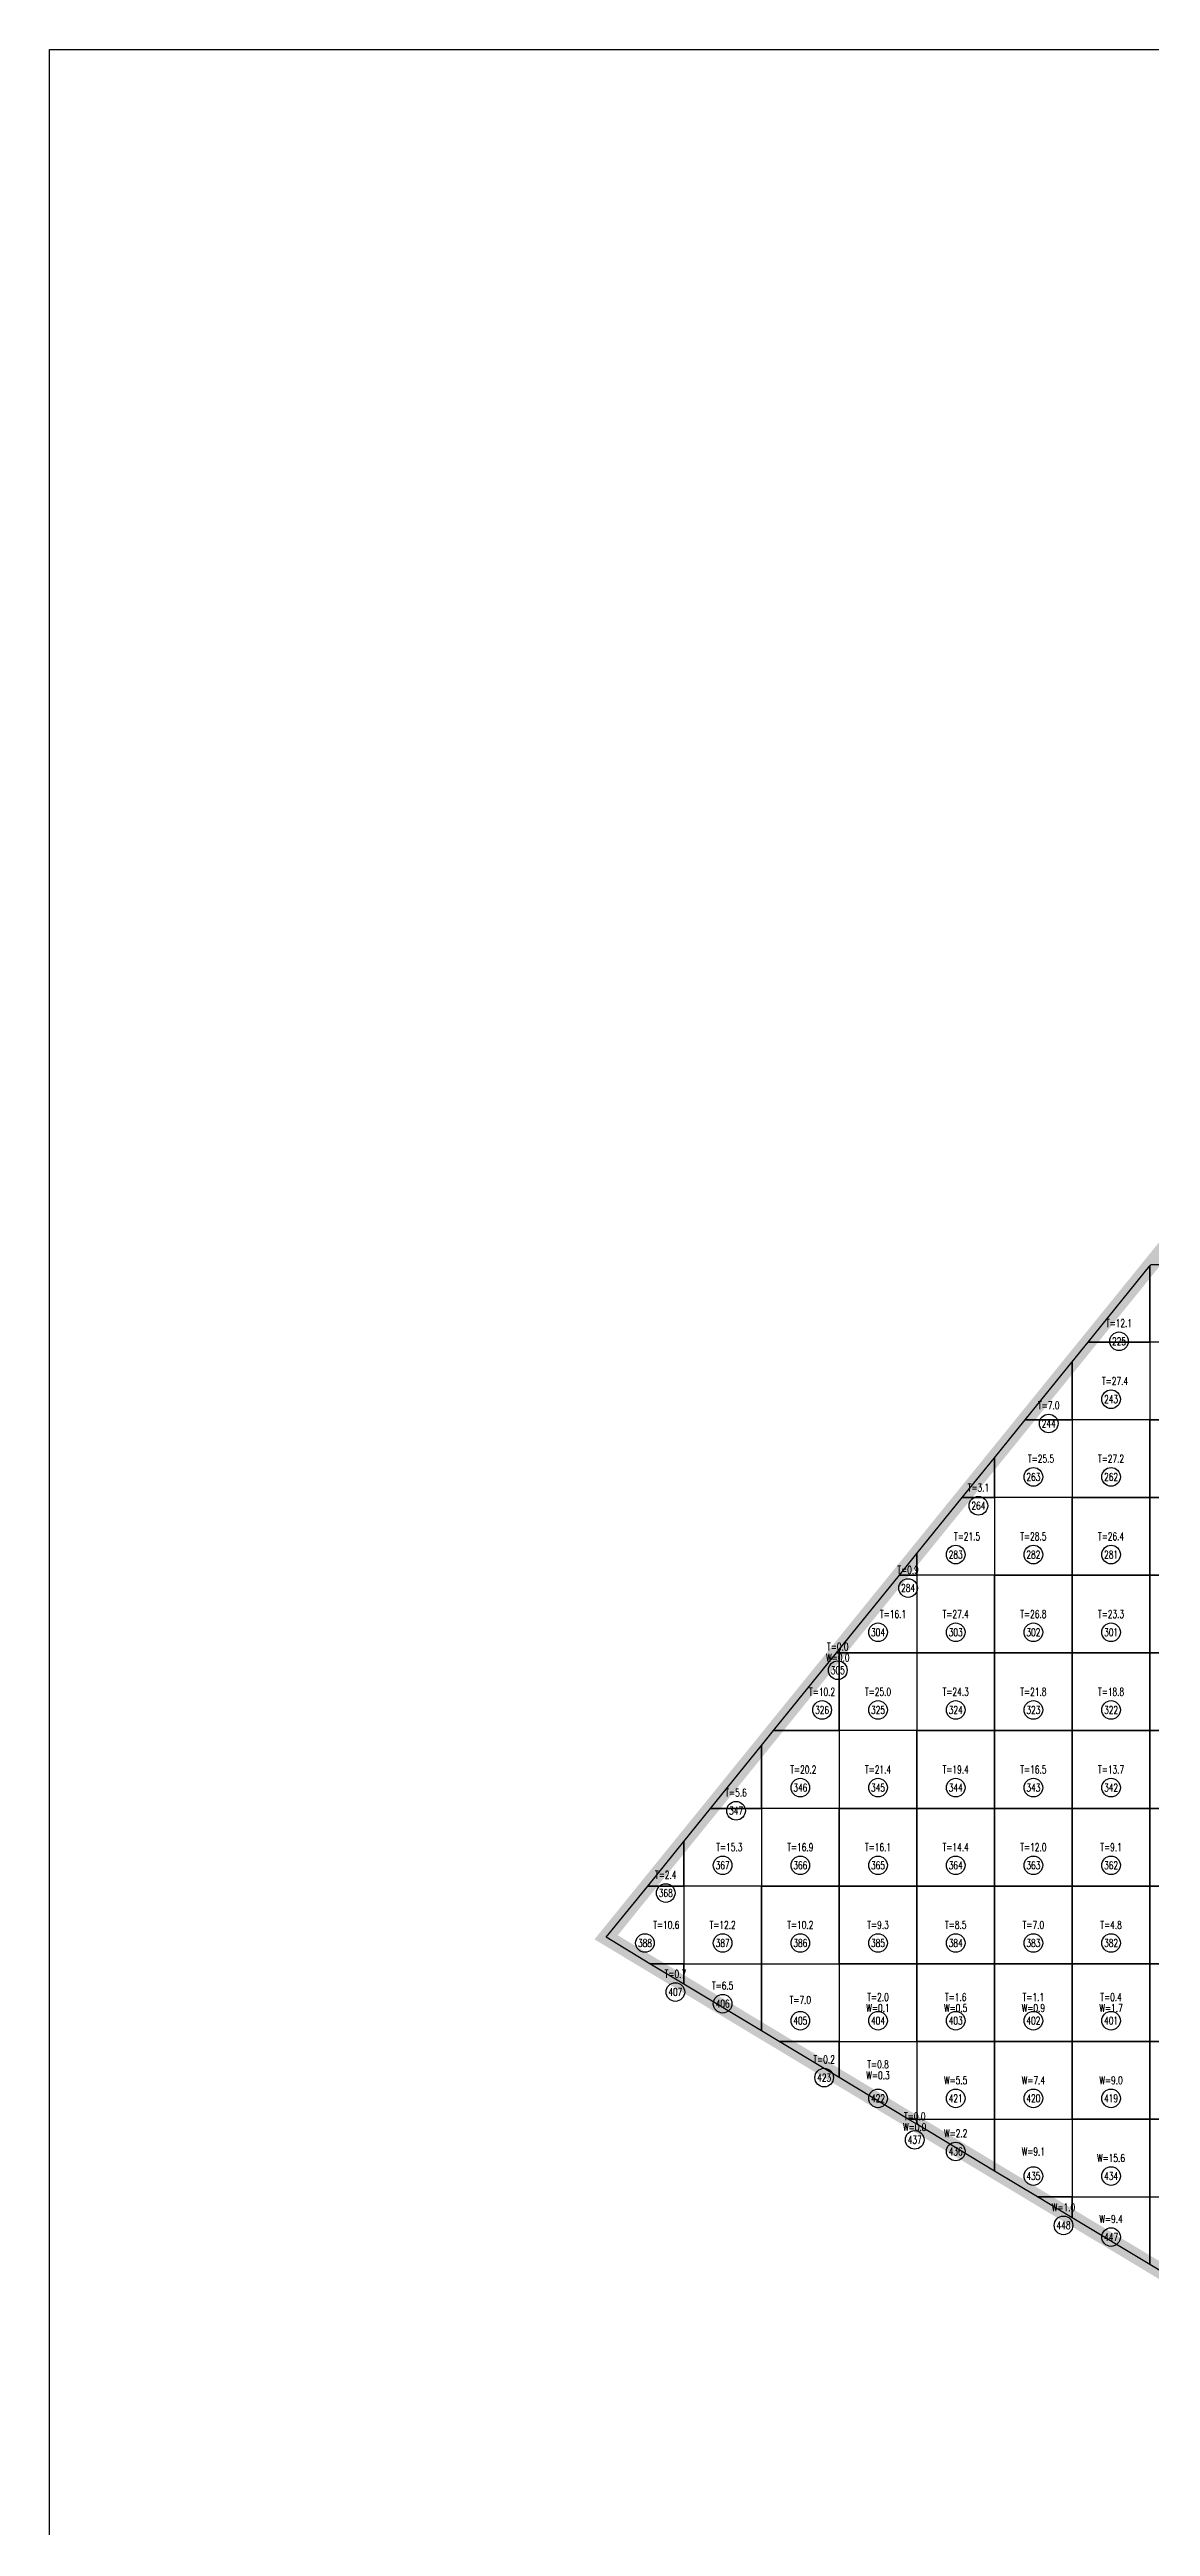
# Model space of a CAD drawing. Extents: x 4283 to 40403, y 1134 to 1764.
# Drawn here: x 29282 to 29326.3, y 1572.7 to 1672.4 of the extents above; entities that cross this region are included whole.
import ezdxf
from ezdxf.enums import TextEntityAlignment as Align

# ---------------------------------------------------------------- set-up
doc = ezdxf.new("R2010")
doc.units = 0
for name, color, linetype in [('tdz_2-6方格网', 2, 'Continuous'), ('tdz_2-6方格网计算', 7, 'Continuous'), ('tdz_土方计算图', 7, 'Continuous'), ('tdz_格田', 6, 'Continuous')]:
    doc.layers.add(name, color=color, linetype=linetype)
doc.styles.add('GLandNum', font='txt_____.ttf', dxfattribs={"width": 0.7, "height": 0.5})

msp = doc.modelspace()

# ---------------------------------------------------------------- linework, layer by layer
at = {"layer": 'tdz_2-6方格网', "linetype": 'Continuous'}
for points in [[(29326.255, 1623.427, 2135.355), (29326.255, 1620.356, 2135.417), (29323.768, 1620.356, 2135.397)], [(29326.299, 1623.481, 2135.354), (29329.38, 1623.481, 2135.515), (29329.38, 1620.356, 2135.107), (29326.255, 1620.356, 2135.417), (29326.255, 1623.427, 2135.355)], [(29323.768, 1620.356, 2135.397), (29326.255, 1620.356, 2135.417), (29326.255, 1617.231, 2135.302), (29323.13, 1617.231, 2135.471), (29323.13, 1619.568, 2135.424)], [(29326.255, 1620.356, 2135.417), (29326.255, 1617.231, 2135.302), (29329.38, 1617.231, 2135.136), (29329.38, 1620.356, 2135.107)], [(29323.13, 1619.568, 2135.424), (29323.13, 1617.231, 2135.471), (29321.237, 1617.231, 2135.507)], [(29321.237, 1617.231, 2135.507), (29323.13, 1617.231, 2135.471), (29323.13, 1614.106, 2135.321), (29320.005, 1614.106, 2135.594), (29320.005, 1615.71, 2135.561)], [(29323.13, 1617.231, 2135.471), (29323.13, 1614.106, 2135.321), (29326.255, 1614.106, 2135.208), (29326.255, 1617.231, 2135.302)], [(29326.255, 1617.231, 2135.302), (29326.255, 1614.106, 2135.208), (29329.38, 1614.106, 2135.095), (29329.38, 1617.231, 2135.136)], [(29320.005, 1615.71, 2135.561), (29320.005, 1614.106, 2135.594), (29318.706, 1614.106, 2135.619)], [(29318.706, 1614.106, 2135.619), (29320.005, 1614.106, 2135.594), (29320.005, 1610.981, 2135.401), (29316.88, 1610.981, 2135.717), (29316.88, 1611.851, 2135.699)], [(29320.005, 1614.106, 2135.594), (29320.005, 1610.981, 2135.401), (29323.13, 1610.981, 2135.245), (29323.13, 1614.106, 2135.321)], [(29323.13, 1614.106, 2135.321), (29323.13, 1610.981, 2135.245), (29326.255, 1610.981, 2135.154), (29326.255, 1614.106, 2135.208)], [(29326.255, 1614.106, 2135.208), (29326.255, 1610.981, 2135.154), (29329.38, 1610.981, 2135.064), (29329.38, 1614.106, 2135.095)], [(29316.88, 1611.851, 2135.699), (29316.88, 1610.981, 2135.717), (29316.175, 1610.981, 2135.73)], [(29316.175, 1610.981, 2135.73), (29316.88, 1610.981, 2135.717), (29316.88, 1607.856, 2135.552), (29313.755, 1607.856, 2135.839), (29313.755, 1607.993, 2135.837)], [(29316.88, 1610.981, 2135.717), (29316.88, 1607.856, 2135.552), (29320.005, 1607.856, 2135.398), (29320.005, 1610.981, 2135.401)], [(29320.005, 1610.981, 2135.401), (29320.005, 1607.856, 2135.398), (29323.13, 1607.856, 2135.238), (29323.13, 1610.981, 2135.245)], [(29323.13, 1610.981, 2135.245), (29323.13, 1607.856, 2135.238), (29326.255, 1607.856, 2135.143), (29326.255, 1610.981, 2135.154)], [(29326.255, 1610.981, 2135.154), (29326.255, 1607.856, 2135.143), (29329.38, 1607.856, 2135.062), (29329.38, 1610.981, 2135.064)], [(29313.644, 1607.856, 2135.842), (29313.755, 1607.856, 2135.839), (29313.755, 1604.731, 2135.753), (29311.113, 1604.731, 2135.953)], [(29313.755, 1607.993, 2135.837), (29313.755, 1607.856, 2135.839), (29313.644, 1607.856, 2135.842)], [(29313.755, 1604.731, 2135.753), (29313.755, 1607.856, 2135.839), (29316.88, 1607.856, 2135.552), (29316.88, 1604.731, 2135.555)], [(29316.88, 1607.856, 2135.552), (29316.88, 1604.731, 2135.555), (29320.005, 1604.731, 2135.414), (29320.005, 1607.856, 2135.398)], [(29320.005, 1607.856, 2135.398), (29320.005, 1604.731, 2135.414), (29323.13, 1604.731, 2135.275), (29323.13, 1607.856, 2135.238)], [(29323.13, 1607.856, 2135.238), (29323.13, 1604.731, 2135.275), (29326.255, 1604.731, 2135.123), (29326.255, 1607.856, 2135.143)], [(29326.255, 1607.856, 2135.143), (29326.255, 1604.731, 2135.123), (29329.38, 1604.731, 2135.034), (29329.38, 1607.856, 2135.062)], [(29311.113, 1604.731, 2135.953), (29313.755, 1604.731, 2135.753), (29313.755, 1601.606, 2135.737), (29310.63, 1601.606, 2135.96), (29310.63, 1604.134, 2135.974)], [(29313.755, 1604.731, 2135.753), (29313.755, 1601.606, 2135.737), (29316.88, 1601.606, 2135.566), (29316.88, 1604.731, 2135.555)], [(29316.88, 1604.731, 2135.555), (29316.88, 1601.606, 2135.566), (29320.005, 1601.606, 2135.426), (29320.005, 1604.731, 2135.414)], [(29320.005, 1604.731, 2135.414), (29320.005, 1601.606, 2135.426), (29323.13, 1601.606, 2135.287), (29323.13, 1604.731, 2135.275)], [(29323.13, 1604.731, 2135.275), (29323.13, 1601.606, 2135.287), (29326.255, 1601.606, 2135.148), (29326.255, 1604.731, 2135.123)], [(29326.255, 1604.731, 2135.123), (29326.255, 1601.606, 2135.148), (29329.38, 1601.606, 2135.008), (29329.38, 1604.731, 2135.034)], [(29310.63, 1604.134, 2135.974), (29310.63, 1601.606, 2135.96), (29308.582, 1601.606, 2136.065)], [(29308.582, 1601.606, 2136.065), (29310.63, 1601.606, 2135.96), (29310.63, 1598.481, 2135.968), (29307.505, 1598.481, 2136.147), (29307.505, 1600.276, 2136.113)], [(29310.63, 1601.606, 2135.96), (29310.63, 1598.481, 2135.968), (29313.755, 1598.481, 2135.784), (29313.755, 1601.606, 2135.737)], [(29313.755, 1601.606, 2135.737), (29313.755, 1598.481, 2135.784), (29316.88, 1598.481, 2135.596), (29316.88, 1601.606, 2135.566)], [(29316.88, 1601.606, 2135.566), (29316.88, 1598.481, 2135.596), (29320.005, 1598.481, 2135.414), (29320.005, 1601.606, 2135.426)], [(29320.005, 1601.606, 2135.426), (29320.005, 1598.481, 2135.414), (29323.13, 1598.481, 2135.273), (29323.13, 1601.606, 2135.287)], [(29323.13, 1601.606, 2135.287), (29323.13, 1598.481, 2135.273), (29326.255, 1598.481, 2135.133), (29326.255, 1601.606, 2135.148)], [(29326.255, 1601.606, 2135.148), (29326.255, 1598.481, 2135.133), (29329.38, 1598.481, 2134.967), (29329.38, 1601.606, 2135.008)], [(29307.505, 1600.276, 2136.113), (29307.505, 1598.481, 2136.147), (29306.051, 1598.481, 2136.176)], [(29306.051, 1598.481, 2136.176), (29307.505, 1598.481, 2136.147), (29307.505, 1595.356, 2136.148), (29306.144, 1595.356, 2136.175), (29304.38, 1596.418, 2136.25)], [(29307.505, 1598.481, 2136.147), (29307.505, 1595.356, 2136.148), (29310.63, 1595.356, 2136.046), (29310.63, 1598.481, 2135.968)], [(29310.63, 1598.481, 2135.968), (29310.63, 1595.356, 2136.046), (29313.755, 1595.356, 2135.869), (29313.755, 1598.481, 2135.784)], [(29313.755, 1598.481, 2135.784), (29313.755, 1595.356, 2135.869), (29316.88, 1595.356, 2135.661), (29316.88, 1598.481, 2135.596)], [(29316.88, 1598.481, 2135.596), (29316.88, 1595.356, 2135.661), (29320.005, 1595.356, 2135.471), (29320.005, 1598.481, 2135.414)], [(29320.005, 1598.481, 2135.414), (29320.005, 1595.356, 2135.471), (29323.13, 1595.356, 2135.283), (29323.13, 1598.481, 2135.273)], [(29323.13, 1598.481, 2135.273), (29323.13, 1595.356, 2135.283), (29326.255, 1595.356, 2135.122), (29326.255, 1598.481, 2135.133)], [(29326.255, 1598.481, 2135.133), (29326.255, 1595.356, 2135.122), (29329.38, 1595.356, 2134.988), (29329.38, 1598.481, 2134.967)], [(29306.144, 1595.356, 2136.175), (29307.505, 1595.356, 2136.148), (29307.505, 1594.537, 2136.117)], [(29307.505, 1594.537, 2136.117), (29307.505, 1595.356, 2136.148), (29310.63, 1595.356, 2136.046), (29310.63, 1592.657, 2135.985)], [(29310.63, 1592.657, 2135.985), (29310.63, 1595.356, 2136.046), (29313.755, 1595.356, 2135.869), (29313.755, 1592.231, 2135.886), (29311.338, 1592.231, 2135.955)], [(29313.755, 1595.356, 2135.869), (29313.755, 1592.231, 2135.886), (29316.88, 1592.231, 2135.743), (29316.88, 1595.356, 2135.661)], [(29316.88, 1595.356, 2135.661), (29316.88, 1592.231, 2135.743), (29320.005, 1592.231, 2135.545), (29320.005, 1595.356, 2135.471)], [(29320.005, 1595.356, 2135.471), (29320.005, 1592.231, 2135.545), (29323.13, 1592.231, 2135.364), (29323.13, 1595.356, 2135.283)], [(29323.13, 1595.356, 2135.283), (29323.13, 1592.231, 2135.364), (29326.255, 1592.231, 2135.199), (29326.255, 1595.356, 2135.122)], [(29326.255, 1595.356, 2135.122), (29326.255, 1592.231, 2135.199), (29329.38, 1592.231, 2135.041), (29329.38, 1595.356, 2134.988)], [(29311.338, 1592.231, 2135.955), (29313.755, 1592.231, 2135.886), (29313.755, 1590.777, 2135.852)], [(29313.755, 1590.777, 2135.852), (29313.755, 1592.231, 2135.886), (29316.88, 1592.231, 2135.743), (29316.88, 1589.106, 2135.724), (29316.533, 1589.106, 2135.735)], [(29316.88, 1592.231, 2135.743), (29316.88, 1589.106, 2135.724), (29320.005, 1589.106, 2135.617), (29320.005, 1592.231, 2135.545)], [(29320.005, 1592.231, 2135.545), (29320.005, 1589.106, 2135.617), (29323.13, 1589.106, 2135.443), (29323.13, 1592.231, 2135.364)], [(29323.13, 1592.231, 2135.364), (29323.13, 1589.106, 2135.443), (29326.255, 1589.106, 2135.276), (29326.255, 1592.231, 2135.199)], [(29326.255, 1592.231, 2135.199), (29326.255, 1589.106, 2135.276), (29329.38, 1589.106, 2135.108), (29329.38, 1592.231, 2135.041)], [(29316.533, 1589.106, 2135.735), (29316.88, 1589.106, 2135.724), (29316.88, 1588.897, 2135.72)], [(29316.88, 1588.897, 2135.72), (29316.88, 1589.106, 2135.724), (29320.005, 1589.106, 2135.617), (29320.005, 1587.017, 2135.575)], [(29320.005, 1587.017, 2135.575), (29320.005, 1589.106, 2135.617), (29323.13, 1589.106, 2135.443), (29323.13, 1585.981, 2135.453), (29321.727, 1585.981, 2135.497)], [(29323.13, 1589.106, 2135.443), (29323.13, 1585.981, 2135.453), (29326.255, 1585.981, 2135.314), (29326.255, 1589.106, 2135.276)], [(29326.255, 1589.106, 2135.276), (29326.255, 1585.981, 2135.314), (29329.38, 1585.981, 2135.145), (29329.38, 1589.106, 2135.108)], [(29321.727, 1585.981, 2135.497), (29323.13, 1585.981, 2135.453), (29323.13, 1585.137, 2135.434)], [(29323.13, 1585.137, 2135.434), (29323.13, 1585.981, 2135.453), (29326.255, 1585.981, 2135.314), (29326.255, 1583.256, 2135.294)], [(29326.255, 1583.256, 2135.294), (29326.255, 1585.981, 2135.314), (29329.38, 1585.981, 2135.145), (29329.38, 1582.856, 2135.176), (29326.921, 1582.856, 2135.264)]]:
    msp.add_polyline3d(points, close=True, dxfattribs=at)
at = {"layer": 'tdz_2-6方格网计算', "color": 7}
for centre in [(29325.011, 1620.394), (29324.692, 1618.064), (29322.183, 1617.086), (29321.567, 1614.939), (29324.692, 1614.939), (29319.355, 1613.778), (29318.442, 1611.814), (29321.567, 1611.814), (29324.692, 1611.814), (29316.527, 1610.469), (29315.317, 1608.689), (29318.442, 1608.689), (29321.567, 1608.689), (29324.692, 1608.689), (29313.699, 1607.161), (29313.067, 1605.564), (29315.317, 1605.564), (29318.442, 1605.564), (29321.567, 1605.564), (29324.692, 1605.564), (29312.192, 1602.439), (29315.317, 1602.439), (29318.442, 1602.439), (29321.567, 1602.439), (29324.692, 1602.439), (29309.606, 1601.509), (29309.067, 1599.314), (29312.192, 1599.314), (29315.317, 1599.314), (29318.442, 1599.314), (29321.567, 1599.314), (29324.692, 1599.314), (29306.778, 1598.2), (29305.942, 1596.189), (29309.067, 1596.189), (29312.192, 1596.189), (29315.317, 1596.189), (29318.442, 1596.189), (29321.567, 1596.189), (29324.692, 1596.189), (29307.165, 1594.217), (29309.067, 1593.747), (29312.192, 1593.064), (29315.317, 1593.064), (29318.442, 1593.064), (29321.567, 1593.064), (29324.692, 1593.064), (29313.151, 1590.775), (29315.317, 1589.939), (29318.442, 1589.939), (29321.567, 1589.939), (29324.692, 1589.939), (29316.793, 1588.272), (29318.442, 1587.802), (29321.567, 1586.814), (29324.692, 1586.814), (29322.779, 1584.83), (29324.692, 1584.36)]:
    msp.add_circle(centre, 0.375, dxfattribs=at)
at = {"layer": 'tdz_土方计算图', "linetype": 'Continuous'}
for points in [[(29281.99, 1672.357), (29411.99, 1672.357)], [(29281.99, 1512.357), (29281.99, 1512.357), (29281.99, 1672.357), (29281.99, 1672.357)]]:
    msp.add_lwpolyline(points, dxfattribs=at)
at = {"layer": 'tdz_格田', "linetype": 'Continuous', "const_width": 0.625}
msp.add_lwpolyline([(29389.6, 1658.011), (29374.221, 1608.759), (29342.503, 1573.481), (29304.38, 1596.418), (29364.974, 1671.233), (29389.6, 1658.011)], close=True, dxfattribs=at)

# ---------------------------------------------------------------- texts
at = {"layer": 'tdz_2-6方格网计算', "color": 2, "style": 'GLandNum', "width": 0.7}
for s, p in [('T=12.1', (29325.011, 1621.124)), ('T=27.4', (29324.852, 1618.793)), ('T=7.0', (29322.183, 1617.815)), ('T=25.5', (29321.875, 1615.668)), ('T=27.2', (29324.692, 1615.668)), ('T=3.1', (29319.355, 1614.507)), ('T=21.5', (29318.899, 1612.543)), ('T=28.5', (29321.567, 1612.543)), ('T=26.4', (29324.692, 1612.543)), ('T=0.9', (29316.527, 1611.199)), ('T=16.1', (29315.922, 1609.418)), ('T=27.4', (29318.442, 1609.418)), ('T=26.8', (29321.567, 1609.418)), ('T=23.3', (29324.692, 1609.418)), ('T=0.0', (29313.699, 1608.109)), ('T=10.2', (29313.067, 1606.293)), ('T=25.0', (29315.317, 1606.293)), ('T=24.3', (29318.442, 1606.293)), ('T=21.8', (29321.567, 1606.293)), ('T=18.8', (29324.692, 1606.293)), ('T=20.2', (29312.313, 1603.168)), ('T=21.4', (29315.317, 1603.168)), ('T=19.4', (29318.442, 1603.168)), ('T=16.5', (29321.567, 1603.168)), ('T=13.7', (29324.692, 1603.168)), ('T=5.6', (29309.606, 1602.238)), ('T=15.3', (29309.337, 1600.043)), ('T=16.9', (29312.192, 1600.043)), ('T=16.1', (29315.317, 1600.043)), ('T=14.4', (29318.442, 1600.043)), ('T=12.0', (29321.567, 1600.043)), ('T=9.1', (29324.692, 1600.043)), ('T=2.4', (29306.778, 1598.93)), ('T=10.6', (29306.801, 1596.918)), ('T=12.2', (29309.067, 1596.918)), ('T=10.2', (29312.192, 1596.918)), ('T=9.3', (29315.317, 1596.918)), ('T=8.5', (29318.442, 1596.918)), ('T=7.0', (29321.567, 1596.918)), ('T=4.8', (29324.692, 1596.918)), ('T=0.7', (29307.165, 1594.947)), ('T=6.5', (29309.067, 1594.477)), ('T=7.0', (29312.192, 1593.9)), ('T=2.0', (29315.317, 1594.012)), ('T=1.6', (29318.442, 1594.012)), ('T=1.1', (29321.567, 1594.012)), ('T=0.4', (29324.692, 1594.012)), ('T=0.2', (29313.151, 1591.504)), ('T=0.8', (29315.317, 1591.305)), ('T=0.0', (29316.793, 1589.22))]:
    msp.add_text(s, height=0.3125, dxfattribs=at).set_placement(p, align=Align.MIDDLE_CENTER)
at = {"layer": 'tdz_2-6方格网计算', "color": 7, "style": 'GLandNum', "width": 0.7}
for s, p in [('225', (29325.011, 1620.394)), ('243', (29324.692, 1618.064)), ('244', (29322.183, 1617.086)), ('263', (29321.567, 1614.939)), ('262', (29324.692, 1614.939)), ('264', (29319.355, 1613.778)), ('283', (29318.442, 1611.814)), ('282', (29321.567, 1611.814)), ('281', (29324.692, 1611.814)), ('284', (29316.527, 1610.469)), ('304', (29315.317, 1608.689)), ('303', (29318.442, 1608.689)), ('302', (29321.567, 1608.689)), ('301', (29324.692, 1608.689)), ('305', (29313.699, 1607.161)), ('326', (29313.067, 1605.564)), ('325', (29315.317, 1605.564)), ('324', (29318.442, 1605.564)), ('323', (29321.567, 1605.564)), ('322', (29324.692, 1605.564)), ('346', (29312.192, 1602.439)), ('345', (29315.317, 1602.439)), ('344', (29318.442, 1602.439)), ('343', (29321.567, 1602.439)), ('342', (29324.692, 1602.439)), ('347', (29309.606, 1601.509)), ('367', (29309.067, 1599.314)), ('366', (29312.192, 1599.314)), ('365', (29315.317, 1599.314)), ('364', (29318.442, 1599.314)), ('363', (29321.567, 1599.314)), ('362', (29324.692, 1599.314)), ('368', (29306.778, 1598.2)), ('388', (29305.942, 1596.189)), ('387', (29309.067, 1596.189)), ('386', (29312.192, 1596.189)), ('385', (29315.317, 1596.189)), ('384', (29318.442, 1596.189)), ('383', (29321.567, 1596.189)), ('382', (29324.692, 1596.189)), ('407', (29307.165, 1594.217)), ('406', (29309.067, 1593.747)), ('405', (29312.192, 1593.064)), ('404', (29315.317, 1593.064)), ('403', (29318.442, 1593.064)), ('402', (29321.567, 1593.064)), ('401', (29324.692, 1593.064)), ('423', (29313.151, 1590.775)), ('422', (29315.317, 1589.939)), ('421', (29318.442, 1589.939)), ('420', (29321.567, 1589.939)), ('419', (29324.692, 1589.939)), ('437', (29316.793, 1588.272)), ('436', (29318.442, 1587.802)), ('435', (29321.567, 1586.814)), ('434', (29324.692, 1586.814)), ('448', (29322.779, 1584.83)), ('447', (29324.692, 1584.36))]:
    msp.add_text(s, height=0.3125, dxfattribs=at).set_placement(p, align=Align.MIDDLE_CENTER)
at = {"layer": 'tdz_2-6方格网计算', "color": 173, "style": 'GLandNum', "width": 0.7}
for s, p in [('W=0.0', (29313.699, 1607.671)), ('W=0.1', (29315.317, 1593.575)), ('W=0.5', (29318.442, 1593.575)), ('W=0.9', (29321.567, 1593.575)), ('W=1.7', (29324.692, 1593.575)), ('W=0.3', (29315.317, 1590.867)), ('W=5.5', (29318.442, 1590.668)), ('W=7.4', (29321.567, 1590.668)), ('W=9.0', (29324.692, 1590.668)), ('W=0.0', (29316.793, 1588.783)), ('W=2.2', (29318.442, 1588.531)), ('W=9.1', (29321.567, 1587.802)), ('W=15.6', (29324.692, 1587.543)), ('W=1.0', (29322.779, 1585.559)), ('W=9.4', (29324.692, 1585.089))]:
    msp.add_text(s, height=0.3125, dxfattribs=at).set_placement(p, align=Align.MIDDLE_CENTER)

doc.saveas('drawing.dxf')
